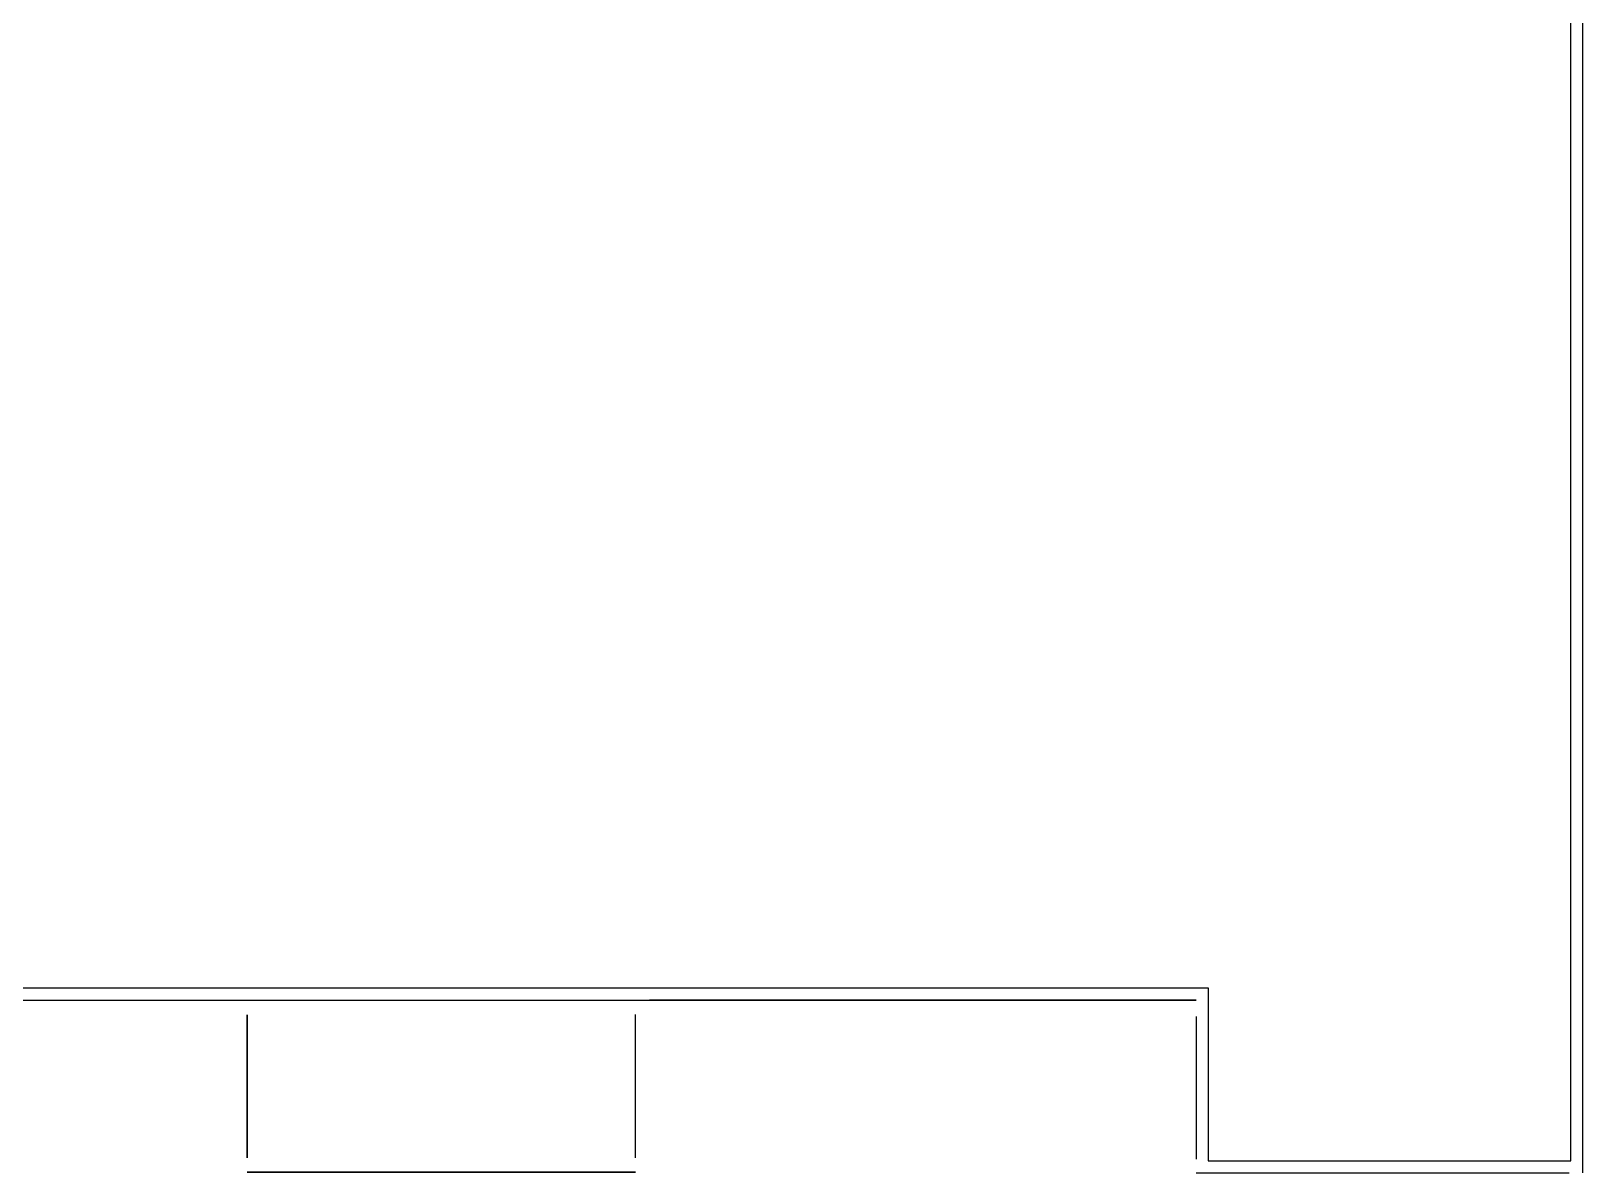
# Model space of a CAD drawing. Header units: millimetres. Extents: x 209 to 37396, y 105 to 19896.
# Drawn here: x 23935 to 37396, y 105 to 10009 of the extents above; entities that cross this region are included whole.
import ezdxf

# ---------------------------------------------------------------- set-up
doc = ezdxf.new("R2010")
doc.units = ezdxf.units.MM
for name, color, linetype in [('ALFEIZAR (NO PASANTE)', 7, 'Continuous'), ('ALFEIZAR (PASANTE)', 7, 'Continuous'), ('DINTEL (NO PASANTE)', 7, 'Continuous'), ('DINTEL (PASANTE)', 7, 'Continuous'), ('DURMIENTE (NO PASANTE)', 7, 'Continuous'), ('INPUT ARISTAS SUP. FORJADOS', 7, 'Continuous'), ('LÍNEA COTA DE NIVEL (NO PASANTE)', 7, 'Continuous'), ('LÍNEA COTA DE NIVEL (PASANTE)', 7, 'Continuous'), ('MONTANTES CORTOS (NO PASANTE)', 7, 'Continuous'), ('MONTANTES CORTOS (PASANTE)', 7, 'Continuous'), ('MONTANTES DE ESQUINA (NO PASANTE)', 7, 'Continuous'), ('MONTANTES DE ESQUINA (PASANTE)', 7, 'Continuous'), ('MONTANTES LARGOS (NO PASANTE)', 7, 'Continuous'), ('MONTANTES LARGOS (PASANTE)', 7, 'Continuous'), ('MONTANTES SIMPLES HUECOS (NO PASANTE)', 7, 'Continuous'), ('MONTANTES SIMPLES HUECOS (PASANTE)', 7, 'Continuous'), ('MONTANTES UNION (PASANTE)', 7, 'Continuous'), ('TESTERO (NO PASANTE)', 7, 'Continuous'), ('TESTERO (PASANTE)', 7, 'Continuous')]:
    doc.layers.add(name, color=color, linetype=linetype)
doc.layers.add('DURMIENTE (PASANTE)', color=7, linetype='Continuous', plot=False)

msp = doc.modelspace()

# ---------------------------------------------------------------- linework, layer by layer
at = {"layer": 'ALFEIZAR (NO PASANTE)', "color": 212, "true_color": 0xe300e3}
for p, q in [((31882, 1604, 4940), (29772, 1604, 4940)), ((33656, 1604, 4940), (32146, 1604, 4940)), ((25811, 379, 4065), (25811, 1389, 4065)), ((28354, 111, 4115), (26744, 111, 4115))]:
    msp.add_line(p, q, dxfattribs=at)
at = {"layer": 'ALFEIZAR (PASANTE)', "color": 212, "true_color": 0xe300e3}
for p, q in [((37396, 7123, 15290), (37396, 8483, 15290)), ((37396, 7123, 11840), (37396, 8483, 11840)), ((37396, 7123, 8390), (37396, 8483, 8390)), ((37396, 7123, 18740), (37396, 8483, 18740)), ((37396, 7123, 4940), (37396, 8483, 4940)), ((24124, 1604, 14440), (24984, 1604, 14440)), ((24124, 1604, 4090), (24984, 1604, 4090)), ((25184, 1604, 17890), (26044, 1604, 17890)), ((26422, 1604, 18740), (28532, 1604, 18740)), ((26422, 1604, 11840), (28532, 1604, 11840)), ((29772, 1604, 18740), (31882, 1604, 18740)), ((29772, 1604, 15290), (31882, 1604, 15290)), ((29772, 1604, 11840), (31882, 1604, 11840)), ((29772, 1604, 8390), (31882, 1604, 8390)), ((32146, 1604, 18740), (33656, 1604, 18740)), ((32146, 1604, 15290), (33656, 1604, 15290)), ((32146, 1604, 11840), (33656, 1604, 11840)), ((32146, 1604, 8390), (33656, 1604, 8390)), ((34040, 1462, 3990), (34040, 452, 3990)), ((34980, 105, 4090), (36590, 105, 4090))]:
    msp.add_line(p, q, dxfattribs=at)
at = {"layer": 'DINTEL (NO PASANTE)', "color": 181, "true_color": 0xa18eff}
for p, q in [((31882, 1604, 6475), (29772, 1604, 6475)), ((33656, 1604, 6475), (32146, 1604, 6475)), ((25811, 379, 6525), (25811, 1389, 6525)), ((28354, 111, 6525), (26744, 111, 6525))]:
    msp.add_line(p, q, dxfattribs=at)
at = {"layer": 'DINTEL (PASANTE)', "color": 181, "true_color": 0xa18eff}
for p, q in [((37396, 7123, 16825), (37396, 8483, 16825)), ((37396, 7123, 13375), (37396, 8483, 13375)), ((37396, 7123, 9925), (37396, 8483, 9925)), ((37396, 7123, 20275), (37396, 8483, 20275)), ((37396, 7123, 6475), (37396, 8483, 6475)), ((24124, 1604, 16825), (24984, 1604, 16825)), ((24124, 1604, 9925), (24984, 1604, 9925)), ((24124, 1604, 6475), (24984, 1604, 6475)), ((25184, 1604, 20275), (26044, 1604, 20275)), ((25184, 1604, 13375), (26044, 1604, 13375)), ((26422, 1604, 20275), (28532, 1604, 20275)), ((26422, 1604, 16835), (28532, 1604, 16835)), ((26422, 1604, 13375), (28532, 1604, 13375)), ((26422, 1604, 9935), (28532, 1604, 9935)), ((29772, 1604, 20275), (31882, 1604, 20275)), ((29772, 1604, 16825), (31882, 1604, 16825)), ((29772, 1604, 13375), (31882, 1604, 13375)), ((29772, 1604, 9925), (31882, 1604, 9925)), ((32146, 1604, 20275), (33656, 1604, 20275)), ((32146, 1604, 16825), (33656, 1604, 16825)), ((32146, 1604, 13375), (33656, 1604, 13375)), ((32146, 1604, 9925), (33656, 1604, 9925)), ((34040, 1462, 6475), (34040, 452, 6475)), ((34040, 1462, 16835), (34040, 452, 16835)), ((34040, 1462, 13385), (34040, 452, 13385)), ((34040, 1462, 9935), (34040, 452, 9935)), ((34040, 1462, 20285), (34040, 452, 20285)), ((34980, 105, 6475), (36590, 105, 6475)), ((34980, 105, 16825), (36590, 105, 16825)), ((34980, 105, 13375), (36590, 105, 13375)), ((34980, 105, 9925), (36590, 105, 9925)), ((34980, 105, 20275), (36590, 105, 20275))]:
    msp.add_line(p, q, dxfattribs=at)
at = {"layer": 'DURMIENTE (NO PASANTE)', "color": 1, "true_color": 0xff0000}
for p, q in [((34040, 1604, 3850), (29300, 1604, 3850)), ((25811, 236, 3900), (25811, 1476, 3900)), ((29178, 236, 3900), (29178, 1476, 3900)), ((29178, 111, 3900), (25811, 111, 3900))]:
    msp.add_line(p, q, dxfattribs=at)
at = {"layer": 'DURMIENTE (PASANTE)', "color": 1, "true_color": 0xff0000}
for p, q in [((37396, 5050, 14350), (37396, 9959, 14350)), ((37396, 5050, 10900), (37396, 9959, 10900)), ((37396, 5050, 7450), (37396, 9959, 7450)), ((37396, 5050, 17800), (37396, 9959, 17800)), ((37396, 5050, 3850), (37396, 9959, 3850)), ((37396, 105, 3850), (37396, 4950, 3850)), ((37396, 105, 14350), (37396, 4950, 14350)), ((37396, 105, 10900), (37396, 4950, 10900)), ((37396, 105, 7450), (37396, 4950, 7450)), ((37396, 105, 17800), (37396, 4950, 17800)), ((24005, 1604, 17800), (28915, 1604, 17800)), ((24005, 1604, 14350), (28915, 1604, 14350)), ((24005, 1604, 10900), (28915, 1604, 10900)), ((24005, 1604, 7450), (28915, 1604, 7450)), ((24005, 1604, 3850), (25664, 1604, 3850)), ((29015, 1604, 17800), (34040, 1604, 17800)), ((29015, 1604, 14350), (34040, 1604, 14350)), ((29015, 1604, 10900), (34040, 1604, 10900)), ((29015, 1604, 7450), (34040, 1604, 7450)), ((34040, 1462, 3850), (34040, 225, 3850)), ((34040, 1462, 14350), (34040, 225, 14350)), ((34040, 1462, 10900), (34040, 225, 10900)), ((34040, 1462, 7450), (34040, 225, 7450)), ((34040, 1462, 17800), (34040, 225, 17800)), ((34040, 105, 3850), (37276, 105, 3850)), ((34040, 105, 14350), (37276, 105, 14350)), ((34040, 105, 10900), (37276, 105, 10900)), ((34040, 105, 7450), (37276, 105, 7450)), ((34040, 105, 17800), (37276, 105, 17800))]:
    msp.add_line(p, q, dxfattribs=at)
at = {"layer": 'INPUT ARISTAS SUP. FORJADOS', "color": 200, "true_color": 0xae00ff}
for points in [[(3355, 210), (3355, 1709), (11666, 1709), (11781, 1709), (14530, 1709), (18031, 1709), (25744, 1709), (25858, 1709), (34145, 1709), (34145, 210), (37291, 210), (37291, 19791), (34145, 19791), (34145, 18291), (25744, 18291), (17891, 18291), (17891, 19791), (7274, 19791), (7274, 18291), (3584, 18291), (3584, 19791), (209, 19791), (209, 210)], [(3355, 210), (3355, 1709), (34145, 1709), (34145, 210), (37291, 210), (37291, 19791), (34145, 19791), (34145, 18291), (17891, 18291), (17891, 19791), (7274, 19791), (7274, 18291), (3584, 18291), (3584, 19791), (209, 19791), (209, 210)], [(3355, 210), (3355, 1709), (34145, 1709), (34145, 210), (37291, 210), (37291, 19791), (34145, 19791), (34145, 18291), (17891, 18291), (17891, 19791), (7274, 19791), (7274, 18291), (3584, 18291), (3584, 19791), (209, 19791), (209, 210)], [(3355, 210), (3355, 1709), (34145, 1709), (34145, 210), (37291, 210), (37291, 19791), (34145, 19791), (34145, 18291), (17891, 18291), (17891, 19791), (7274, 19791), (7274, 18291), (3584, 18291), (3584, 19791), (209, 19791), (209, 210)], [(3355, 210), (3355, 1709), (34145, 1709), (34145, 210), (37291, 210), (37291, 19791), (34145, 19791), (34145, 18291), (17891, 18291), (17891, 19791), (7274, 19791), (7274, 18291), (3584, 18291), (3584, 19791), (209, 19791), (209, 210)], [(3355, 209), (3355, 1709), (11666, 1709), (11781, 1709), (14530, 1709), (18031, 1709), (25744, 1709), (25858, 1709), (34145, 1709), (34145, 209), (37291, 209), (37291, 19791), (34145, 19791), (34145, 18291), (25744, 18291), (17891, 18291), (17891, 19791), (7274, 19791), (7274, 18291), (3584, 18291), (3584, 19791), (209, 19791), (209, 209)]]:
    msp.add_lwpolyline(points, close=True, dxfattribs=at)
at = {"layer": 'LÍNEA COTA DE NIVEL (NO PASANTE)', "color": 120, "true_color": 0x00ffcc}
for p, q in [((29300, 1604, 5150), (34040, 1604, 5150)), ((25811, 1476, 5150), (25811, 236, 5150)), ((29178, 238, 5150), (29178, 1478, 5150)), ((29178, 236, 5150), (29178, 1476, 5150)), ((25811, 111, 5150), (29178, 111, 5150))]:
    msp.add_line(p, q, dxfattribs=at)
at = {"layer": 'LÍNEA COTA DE NIVEL (PASANTE)', "color": 120, "true_color": 0x00ffcc}
for p, q in [((37396, 105, 18920), (37396, 19896, 18920)), ((37396, 105, 15470), (37396, 19896, 15470)), ((37396, 105, 12020), (37396, 19896, 12020)), ((37396, 105, 8570), (37396, 19896, 8570)), ((37396, 105, 5150), (37396, 19896, 5150)), ((3460, 1604, 18920), (34040, 1604, 18920)), ((3460, 1604, 15470), (34040, 1604, 15470)), ((3460, 1604, 12020), (34040, 1604, 12020)), ((3460, 1604, 8570), (34040, 1604, 8570)), ((17985, 1604, 5150), (25664, 1604, 5150)), ((34040, 1462, 18920), (34040, 225, 18920)), ((34040, 1462, 15470), (34040, 225, 15470)), ((34040, 1462, 12020), (34040, 225, 12020)), ((34040, 1462, 8570), (34040, 225, 8570)), ((34040, 1462, 5150), (34040, 225, 5150)), ((34040, 105, 18920), (37276, 105, 18920)), ((34040, 105, 15470), (37276, 105, 15470)), ((34040, 105, 12020), (37276, 105, 12020)), ((34040, 105, 8570), (37276, 105, 8570)), ((34040, 105, 5150), (37276, 105, 5150))]:
    msp.add_line(p, q, dxfattribs=at)
at = {"layer": 'MONTANTES CORTOS (NO PASANTE)', "color": 180, "true_color": 0x3a00ff}
for p, q in [((30182, 1604, 3850), (30182, 1604, 4940)), ((30182, 1604, 6475), (30182, 1604, 6895)), ((30809, 1604, 3850), (30809, 1604, 4940)), ((30809, 1604, 6475), (30809, 1604, 6895)), ((31436, 1604, 3850), (31436, 1604, 4940)), ((31436, 1604, 6475), (31436, 1604, 6895)), ((32690, 1604, 6475), (32690, 1604, 6895)), ((32690, 1604, 3850), (32690, 1604, 4940)), ((33173, 1604, 3850), (33173, 1604, 4940)), ((33173, 1604, 6475), (33173, 1604, 6895)), ((25811, 1217, 6525), (25811, 1217, 6945)), ((25811, 798, 6525), (25811, 798, 6945)), ((26962, 111, 3900), (26962, 111, 4115)), ((26962, 111, 6525), (26962, 111, 6945)), ((27591, 111, 3900), (27591, 111, 4115)), ((27591, 111, 6525), (27591, 111, 6945)), ((28218, 111, 3900), (28218, 111, 4115)), ((28218, 111, 6525), (28218, 111, 6945))]:
    msp.add_line(p, q, dxfattribs=at)
at = {"layer": 'MONTANTES CORTOS (PASANTE)', "color": 180, "true_color": 0x3a00ff}
for p, q in [((37396, 7991, 16825), (37396, 7991, 17675)), ((37396, 7991, 14350), (37396, 7991, 15290)), ((37396, 7991, 13375), (37396, 7991, 14225)), ((37396, 7991, 10900), (37396, 7991, 11840)), ((37396, 7991, 9925), (37396, 7991, 10775)), ((37396, 7991, 7450), (37396, 7991, 8390)), ((37396, 7991, 20275), (37396, 7991, 21045)), ((37396, 7991, 17800), (37396, 7991, 18740)), ((37396, 7991, 6475), (37396, 7991, 7325)), ((37396, 7991, 3850), (37396, 7991, 4940)), ((37396, 7498, 16825), (37396, 7498, 17675)), ((37396, 7498, 14350), (37396, 7498, 15290)), ((37396, 7498, 13375), (37396, 7498, 14225)), ((37396, 7498, 10900), (37396, 7498, 11840)), ((37396, 7498, 9925), (37396, 7498, 10775)), ((37396, 7498, 7450), (37396, 7498, 8390)), ((37396, 7498, 20275), (37396, 7498, 21045)), ((37396, 7498, 17800), (37396, 7498, 18740)), ((37396, 7498, 6475), (37396, 7498, 7325)), ((37396, 7498, 3850), (37396, 7498, 4940)), ((24571, 1604, 16825), (24571, 1604, 17675)), ((24571, 1604, 9925), (24571, 1604, 10775)), ((24571, 1604, 6475), (24571, 1604, 7325)), ((24571, 1604, 3850), (24571, 1604, 4090)), ((25504, 1604, 20275), (25504, 1604, 21045)), ((25504, 1604, 13375), (25504, 1604, 14225)), ((25825, 1604, 20275), (25825, 1604, 21045)), ((25825, 1604, 13375), (25825, 1604, 14225)), ((26744, 1604, 20275), (26744, 1604, 21045)), ((26744, 1604, 17800), (26744, 1604, 18740)), ((26744, 1604, 16825), (26744, 1604, 17675)), ((26744, 1604, 13375), (26744, 1604, 14225)), ((26744, 1604, 10900), (26744, 1604, 11840)), ((26744, 1604, 9925), (26744, 1604, 10775)), ((27079, 1604, 20275), (27079, 1604, 21045)), ((27079, 1604, 17800), (27079, 1604, 18740)), ((27079, 1604, 16825), (27079, 1604, 17675)), ((27079, 1604, 13375), (27079, 1604, 14225)), ((27079, 1604, 10900), (27079, 1604, 11840)), ((27079, 1604, 9925), (27079, 1604, 10775)), ((27708, 1604, 20275), (27708, 1604, 21045)), ((27708, 1604, 17800), (27708, 1604, 18740)), ((27708, 1604, 16825), (27708, 1604, 17675)), ((27708, 1604, 13375), (27708, 1604, 14225)), ((27708, 1604, 10900), (27708, 1604, 11840)), ((27708, 1604, 9925), (27708, 1604, 10775)), ((28031, 1604, 20275), (28031, 1604, 21045)), ((28031, 1604, 17800), (28031, 1604, 18740)), ((28031, 1604, 16825), (28031, 1604, 17675)), ((28031, 1604, 13375), (28031, 1604, 14225)), ((28031, 1604, 10900), (28031, 1604, 11840)), ((28031, 1604, 9925), (28031, 1604, 10775)), ((30350, 1604, 20275), (30350, 1604, 21045)), ((30350, 1604, 17800), (30350, 1604, 18740)), ((30350, 1604, 16825), (30350, 1604, 17675)), ((30350, 1604, 14350), (30350, 1604, 15290)), ((30350, 1604, 13375), (30350, 1604, 14225)), ((30350, 1604, 10900), (30350, 1604, 11840)), ((30350, 1604, 9925), (30350, 1604, 10775)), ((30350, 1604, 7450), (30350, 1604, 8390)), ((30977, 1604, 20275), (30977, 1604, 21045)), ((30977, 1604, 17800), (30977, 1604, 18740)), ((30977, 1604, 16825), (30977, 1604, 17675)), ((30977, 1604, 14350), (30977, 1604, 15290)), ((30977, 1604, 13375), (30977, 1604, 14225)), ((30977, 1604, 10900), (30977, 1604, 11840)), ((30977, 1604, 9925), (30977, 1604, 10775)), ((30977, 1604, 7450), (30977, 1604, 8390)), ((31604, 1604, 20275), (31604, 1604, 21045)), ((31604, 1604, 17800), (31604, 1604, 18740)), ((31604, 1604, 16825), (31604, 1604, 17675)), ((31604, 1604, 14350), (31604, 1604, 15290)), ((31604, 1604, 13375), (31604, 1604, 14225)), ((31604, 1604, 10900), (31604, 1604, 11840)), ((31604, 1604, 9925), (31604, 1604, 10775)), ((31604, 1604, 7450), (31604, 1604, 8390)), ((32502, 1604, 20275), (32502, 1604, 21045)), ((32502, 1604, 17800), (32502, 1604, 18740)), ((32502, 1604, 16825), (32502, 1604, 17675)), ((32502, 1604, 14350), (32502, 1604, 15290)), ((32502, 1604, 13375), (32502, 1604, 14225)), ((32502, 1604, 10900), (32502, 1604, 11840)), ((32502, 1604, 9925), (32502, 1604, 10775)), ((32502, 1604, 7450), (32502, 1604, 8390)), ((32858, 1604, 20275), (32858, 1604, 21045)), ((32858, 1604, 17800), (32858, 1604, 18740)), ((32858, 1604, 16825), (32858, 1604, 17675)), ((32858, 1604, 14350), (32858, 1604, 15290)), ((32858, 1604, 13375), (32858, 1604, 14225)), ((32858, 1604, 10900), (32858, 1604, 11840)), ((32858, 1604, 9925), (32858, 1604, 10775)), ((32858, 1604, 7450), (32858, 1604, 8390)), ((33257, 1604, 20275), (33257, 1604, 21045)), ((33257, 1604, 17800), (33257, 1604, 18740)), ((33257, 1604, 16825), (33257, 1604, 17675)), ((33257, 1604, 14350), (33257, 1604, 15290)), ((33257, 1604, 13375), (33257, 1604, 14225)), ((33257, 1604, 10900), (33257, 1604, 11840)), ((33257, 1604, 9925), (33257, 1604, 10775)), ((33257, 1604, 7450), (33257, 1604, 8390)), ((34040, 1291, 6475), (34040, 1291, 7325)), ((34040, 1291, 3850), (34040, 1291, 3990)), ((34040, 1291, 16825), (34040, 1291, 17675)), ((34040, 1291, 13375), (34040, 1291, 14225)), ((34040, 1291, 9925), (34040, 1291, 10775)), ((34040, 1291, 20275), (34040, 1291, 21045)), ((34040, 871, 6475), (34040, 871, 7325)), ((34040, 871, 3850), (34040, 871, 3990)), ((34040, 871, 16825), (34040, 871, 17675)), ((34040, 871, 13375), (34040, 871, 14225)), ((34040, 871, 9925), (34040, 871, 10775)), ((34040, 871, 20275), (34040, 871, 21045)), ((35595, 105, 6475), (35595, 105, 7325)), ((35595, 105, 3850), (35595, 105, 4090)), ((35595, 105, 16825), (35595, 105, 17675)), ((35595, 105, 13375), (35595, 105, 14225)), ((35595, 105, 9925), (35595, 105, 10775)), ((35595, 105, 20275), (35595, 105, 21045)), ((36210, 105, 6475), (36210, 105, 7325)), ((36210, 105, 3850), (36210, 105, 4090)), ((36210, 105, 16825), (36210, 105, 17675)), ((36210, 105, 13375), (36210, 105, 14225)), ((36210, 105, 9925), (36210, 105, 10775)), ((36210, 105, 20275), (36210, 105, 21045))]:
    msp.add_line(p, q, dxfattribs=at)
at = {"layer": 'MONTANTES DE ESQUINA (NO PASANTE)', "color": 143, "true_color": 0x34b0d9}
for p, q in [((29300, 1604, 3850), (29300, 1604, 6895)), ((34040, 1604, 3850), (34040, 1604, 6895)), ((25811, 111, 3900), (25811, 111, 6945)), ((29178, 111, 3900), (29178, 111, 6945))]:
    msp.add_line(p, q, dxfattribs=at)
at = {"layer": 'MONTANTES DE ESQUINA (PASANTE)', "color": 143, "true_color": 0x34b0d9}
for p, q in [((25664, 1604, 3850), (25664, 1604, 7325)), ((34040, 1604, 17800), (34040, 1604, 21045)), ((34040, 1604, 14350), (34040, 1604, 17675)), ((34040, 1604, 10900), (34040, 1604, 14225)), ((34040, 1604, 7450), (34040, 1604, 10775)), ((34040, 1604, 3850), (34040, 1604, 6895)), ((34040, 105, 3850), (34040, 105, 7325)), ((34040, 105, 14350), (34040, 105, 17675)), ((34040, 105, 10900), (34040, 105, 14225)), ((34040, 105, 7450), (34040, 105, 10775)), ((34040, 105, 17800), (34040, 105, 21045)), ((37396, 105, 3850), (37396, 105, 7325)), ((37396, 105, 14350), (37396, 105, 17675)), ((37396, 105, 10900), (37396, 105, 14225)), ((37396, 105, 7450), (37396, 105, 10775)), ((37396, 105, 17800), (37396, 105, 21045))]:
    msp.add_line(p, q, dxfattribs=at)
at = {"layer": 'MONTANTES DE ESQUINA (PASANTE)', "color": 100, "true_color": 0x00ff25}
for p, q in [((34040, 1462, 3850), (34040, 1462, 7325)), ((34040, 1462, 14350), (34040, 1462, 17675)), ((34040, 1462, 10900), (34040, 1462, 14225)), ((34040, 1462, 7450), (34040, 1462, 10775)), ((34040, 1462, 17800), (34040, 1462, 21045)), ((34040, 225, 3850), (34040, 225, 7325)), ((34040, 225, 14350), (34040, 225, 17675)), ((34040, 225, 10900), (34040, 225, 14225)), ((34040, 225, 7450), (34040, 225, 10775)), ((34040, 225, 17800), (34040, 225, 21045)), ((37276, 105, 3850), (37276, 105, 7325)), ((37276, 105, 14350), (37276, 105, 17675)), ((37276, 105, 10900), (37276, 105, 14225)), ((37276, 105, 7450), (37276, 105, 10775)), ((37276, 105, 17800), (37276, 105, 21045))]:
    msp.add_line(p, q, dxfattribs=at)
at = {"layer": 'MONTANTES LARGOS (NO PASANTE)', "color": 100, "true_color": 0x00ff25}
for p, q in [((29373, 1604, 3850), (29373, 1604, 6895)), ((33925, 1604, 3850), (33925, 1604, 6895)), ((25811, 1476, 3900), (25811, 1476, 6945)), ((29178, 1476, 3900), (29178, 1476, 6945)), ((25811, 236, 3900), (25811, 236, 6945)), ((29178, 236, 3900), (29178, 236, 6945)), ((25890, 111, 3900), (25890, 111, 6945)), ((26105, 111, 3900), (26105, 111, 6945)), ((26422, 111, 3900), (26422, 111, 6945)), ((28532, 111, 3900), (28532, 111, 6945)), ((28532, 111, 4045), (28532, 111, 6945)), ((28900, 111, 3900), (28900, 111, 6945))]:
    msp.add_line(p, q, dxfattribs=at)
at = {"layer": 'MONTANTES LARGOS (NO PASANTE)', "color": 114, "true_color": 0x00a851}
msp.add_line((29178, 767, 3900), (29178, 767, 6945), dxfattribs=at)
at = {"layer": 'MONTANTES LARGOS (PASANTE)', "color": 100, "true_color": 0x00ff25}
for p, q in [((37396, 9356, 14350), (37396, 9356, 17675)), ((37396, 9356, 10900), (37396, 9356, 14225)), ((37396, 9356, 7450), (37396, 9356, 10775)), ((37396, 9356, 17800), (37396, 9356, 21045)), ((37396, 9356, 3850), (37396, 9356, 7325)), ((37396, 8752, 14350), (37396, 8752, 17675)), ((37396, 8752, 10900), (37396, 8752, 14225)), ((37396, 8752, 7450), (37396, 8752, 10775)), ((37396, 8752, 17800), (37396, 8752, 21045)), ((37396, 8752, 3850), (37396, 8752, 7325)), ((37396, 6684, 14350), (37396, 6684, 17675)), ((37396, 6684, 10900), (37396, 6684, 14225)), ((37396, 6684, 7450), (37396, 6684, 10775)), ((37396, 6684, 17800), (37396, 6684, 21045)), ((37396, 6684, 3850), (37396, 6684, 7325)), ((37396, 6244, 14350), (37396, 6244, 17675)), ((37396, 6244, 10900), (37396, 6244, 14225)), ((37396, 6244, 7450), (37396, 6244, 10775)), ((37396, 6244, 17800), (37396, 6244, 21045)), ((37396, 6244, 3850), (37396, 6244, 7325)), ((37396, 5647, 14350), (37396, 5647, 17675)), ((37396, 5647, 10900), (37396, 5647, 14225)), ((37396, 5647, 7450), (37396, 5647, 10775)), ((37396, 5647, 17800), (37396, 5647, 21045)), ((37396, 5647, 3850), (37396, 5647, 7325)), ((37396, 4346, 3850), (37396, 4346, 7325)), ((37396, 4346, 14350), (37396, 4346, 17675)), ((37396, 4346, 10900), (37396, 4346, 14225)), ((37396, 4346, 7450), (37396, 4346, 10775)), ((37396, 4346, 17800), (37396, 4346, 21045)), ((37396, 3743, 3850), (37396, 3743, 7325)), ((37396, 3743, 14350), (37396, 3743, 17675)), ((37396, 3743, 10900), (37396, 3743, 14225)), ((37396, 3743, 7450), (37396, 3743, 10775)), ((37396, 3743, 17800), (37396, 3743, 21045)), ((37396, 3116, 3850), (37396, 3116, 7325)), ((37396, 3116, 14350), (37396, 3116, 17675)), ((37396, 3116, 10900), (37396, 3116, 14225)), ((37396, 3116, 7450), (37396, 3116, 10775)), ((37396, 3116, 17800), (37396, 3116, 21045)), ((37396, 2489, 3850), (37396, 2489, 7325)), ((37396, 2489, 14350), (37396, 2489, 17675)), ((37396, 2489, 10900), (37396, 2489, 14225)), ((37396, 2489, 7450), (37396, 2489, 10775)), ((37396, 2489, 17800), (37396, 2489, 21045)), ((37396, 1862, 3850), (37396, 1862, 7325)), ((37396, 1862, 14350), (37396, 1862, 17675)), ((37396, 1862, 10900), (37396, 1862, 14225)), ((37396, 1862, 7450), (37396, 1862, 10775)), ((37396, 1862, 17800), (37396, 1862, 21045)), ((24571, 1604, 17800), (24571, 1604, 21045)), ((24571, 1604, 10900), (24571, 1604, 14225)), ((25184, 1604, 3850), (25184, 1604, 7325)), ((25504, 1604, 14350), (25504, 1604, 17675)), ((25504, 1604, 7450), (25504, 1604, 10775)), ((25504, 1604, 3850), (25504, 1604, 7325)), ((25825, 1604, 14350), (25825, 1604, 17675)), ((25825, 1604, 7450), (25825, 1604, 10775)), ((29105, 1604, 17800), (29105, 1604, 21045)), ((29105, 1604, 14350), (29105, 1604, 17675)), ((29105, 1604, 10900), (29105, 1604, 14225)), ((29105, 1604, 7450), (29105, 1604, 10775)), ((29438, 1604, 17800), (29438, 1604, 21045)), ((29438, 1604, 14350), (29438, 1604, 17675)), ((29438, 1604, 10900), (29438, 1604, 14225)), ((29438, 1604, 7450), (29438, 1604, 10775)), ((37396, 1235, 3850), (37396, 1235, 7325)), ((37396, 1235, 14350), (37396, 1235, 17675)), ((37396, 1235, 10900), (37396, 1235, 14225)), ((37396, 1235, 7450), (37396, 1235, 10775)), ((37396, 1235, 17800), (37396, 1235, 21045)), ((37396, 670, 3850), (37396, 670, 7325)), ((37396, 670, 14350), (37396, 670, 17675)), ((37396, 670, 10900), (37396, 670, 14225)), ((37396, 670, 7450), (37396, 670, 10775)), ((37396, 670, 17800), (37396, 670, 21045)), ((34510, 105, 3850), (34510, 105, 7325)), ((34510, 105, 14350), (34510, 105, 17675)), ((34510, 105, 10900), (34510, 105, 14225)), ((34510, 105, 7450), (34510, 105, 10775)), ((34510, 105, 17800), (34510, 105, 21045)), ((36933, 105, 3850), (36933, 105, 7325)), ((36933, 105, 14350), (36933, 105, 17675)), ((36933, 105, 10900), (36933, 105, 14225)), ((36933, 105, 7450), (36933, 105, 10775)), ((36933, 105, 17800), (36933, 105, 21045))]:
    msp.add_line(p, q, dxfattribs=at)
at = {"layer": 'MONTANTES SIMPLES HUECOS (NO PASANTE)', "color": 30, "true_color": 0xf58c14}
for p, q in [((29772, 1604, 3850), (29772, 1604, 6895)), ((31882, 1604, 3850), (31882, 1604, 6895)), ((32146, 1604, 3850), (32146, 1604, 6895)), ((33656, 1604, 3850), (33656, 1604, 6895)), ((25811, 1389, 3900), (25811, 1389, 6945)), ((25811, 379, 3900), (25811, 379, 6945)), ((26744, 111, 3900), (26744, 111, 6945)), ((28354, 111, 3900), (28354, 111, 6945))]:
    msp.add_line(p, q, dxfattribs=at)
at = {"layer": 'MONTANTES SIMPLES HUECOS (PASANTE)', "color": 30, "true_color": 0xf58c14}
for p, q in [((37396, 8483, 14350), (37396, 8483, 17675)), ((37396, 8483, 10900), (37396, 8483, 14225)), ((37396, 8483, 7450), (37396, 8483, 10775)), ((37396, 8483, 17800), (37396, 8483, 21045)), ((37396, 8483, 3850), (37396, 8483, 7325)), ((37396, 7123, 14350), (37396, 7123, 17675)), ((37396, 7123, 10900), (37396, 7123, 14225)), ((37396, 7123, 7450), (37396, 7123, 10775)), ((37396, 7123, 17800), (37396, 7123, 21045)), ((37396, 7123, 3850), (37396, 7123, 7325)), ((24124, 1604, 14350), (24124, 1604, 17675)), ((24124, 1604, 7450), (24124, 1604, 10775)), ((24124, 1604, 3850), (24124, 1604, 7325)), ((24984, 1604, 14350), (24984, 1604, 17675)), ((24984, 1604, 7450), (24984, 1604, 10775)), ((24984, 1604, 3850), (24984, 1604, 7325)), ((25184, 1604, 17800), (25184, 1604, 21045)), ((25184, 1604, 10900), (25184, 1604, 14225)), ((26044, 1604, 17800), (26044, 1604, 21045)), ((26044, 1604, 10900), (26044, 1604, 14225)), ((26422, 1604, 17800), (26422, 1604, 21045)), ((26422, 1604, 14350), (26422, 1604, 17675)), ((26422, 1604, 10900), (26422, 1604, 14225)), ((26422, 1604, 7450), (26422, 1604, 10775)), ((28532, 1604, 17800), (28532, 1604, 21045)), ((28532, 1604, 14350), (28532, 1604, 17675)), ((28532, 1604, 10900), (28532, 1604, 14225)), ((28532, 1604, 7450), (28532, 1604, 10775)), ((29772, 1604, 17800), (29772, 1604, 21045)), ((29772, 1604, 14350), (29772, 1604, 17675)), ((29772, 1604, 10900), (29772, 1604, 14225)), ((29772, 1604, 7450), (29772, 1604, 10775)), ((31882, 1604, 17800), (31882, 1604, 21045)), ((31882, 1604, 14350), (31882, 1604, 17675)), ((31882, 1604, 10900), (31882, 1604, 14225)), ((31882, 1604, 7450), (31882, 1604, 10775)), ((32146, 1604, 17800), (32146, 1604, 21045)), ((32146, 1604, 14350), (32146, 1604, 17675)), ((32146, 1604, 10900), (32146, 1604, 14225)), ((32146, 1604, 7450), (32146, 1604, 10775)), ((33656, 1604, 17800), (33656, 1604, 21045)), ((33656, 1604, 14350), (33656, 1604, 17675)), ((33656, 1604, 10900), (33656, 1604, 14225)), ((33656, 1604, 7450), (33656, 1604, 10775)), ((34040, 452, 3850), (34040, 452, 7325)), ((34040, 452, 14350), (34040, 452, 17675)), ((34040, 452, 10900), (34040, 452, 14225)), ((34040, 452, 7450), (34040, 452, 10775)), ((34040, 452, 17800), (34040, 452, 21045)), ((34980, 105, 3850), (34980, 105, 7325)), ((34980, 105, 14350), (34980, 105, 17675)), ((34980, 105, 10900), (34980, 105, 14225)), ((34980, 105, 7450), (34980, 105, 10775)), ((34980, 105, 17800), (34980, 105, 21045)), ((36590, 105, 3850), (36590, 105, 7325)), ((36590, 105, 14350), (36590, 105, 17675)), ((36590, 105, 10900), (36590, 105, 14225)), ((36590, 105, 7450), (36590, 105, 10775)), ((36590, 105, 17800), (36590, 105, 21045))]:
    msp.add_line(p, q, dxfattribs=at)
at = {"layer": 'MONTANTES UNION (PASANTE)', "color": 100, "true_color": 0x00ff25}
for p, q in [((37396, 9959, 14350), (37396, 9959, 17675)), ((37396, 9959, 10900), (37396, 9959, 14225)), ((37396, 9959, 7450), (37396, 9959, 10775)), ((37396, 9959, 17800), (37396, 9959, 21045)), ((37396, 9959, 3850), (37396, 9959, 7325)), ((37396, 5050, 14350), (37396, 5050, 17675)), ((37396, 5050, 10900), (37396, 5050, 14225)), ((37396, 5050, 7450), (37396, 5050, 10775)), ((37396, 5050, 17800), (37396, 5050, 21045)), ((37396, 5050, 3850), (37396, 5050, 7325)), ((37396, 4950, 3850), (37396, 4950, 7325)), ((37396, 4950, 14350), (37396, 4950, 17675)), ((37396, 4950, 10900), (37396, 4950, 14225)), ((37396, 4950, 7450), (37396, 4950, 10775)), ((37396, 4950, 17800), (37396, 4950, 21045)), ((24005, 1604, 17800), (24005, 1604, 21045)), ((24005, 1604, 14350), (24005, 1604, 17675)), ((24005, 1604, 10900), (24005, 1604, 14225)), ((24005, 1604, 7450), (24005, 1604, 10775)), ((24005, 1604, 3850), (24005, 1604, 7325)), ((28915, 1604, 17800), (28915, 1604, 21045)), ((28915, 1604, 14350), (28915, 1604, 17675)), ((28915, 1604, 10900), (28915, 1604, 14225)), ((28915, 1604, 7450), (28915, 1604, 10775)), ((29015, 1604, 17800), (29015, 1604, 21045)), ((29015, 1604, 14350), (29015, 1604, 17675)), ((29015, 1604, 10900), (29015, 1604, 14225)), ((29015, 1604, 7450), (29015, 1604, 10775))]:
    msp.add_line(p, q, dxfattribs=at)
at = {"layer": 'TESTERO (NO PASANTE)', "color": 2, "true_color": 0xffff00}
for p, q in [((34040, 1604, 6895), (29300, 1604, 6895)), ((25811, 236, 6945), (25811, 1476, 6945)), ((29178, 236, 6945), (29178, 1476, 6945)), ((29178, 111, 6945), (25811, 111, 6945))]:
    msp.add_line(p, q, dxfattribs=at)
at = {"layer": 'TESTERO (PASANTE)', "color": 2, "true_color": 0xffff00}
for p, q in [((37396, 5050, 17675), (37396, 9959, 17675)), ((37396, 5050, 14225), (37396, 9959, 14225)), ((37396, 5050, 10775), (37396, 9959, 10775)), ((37396, 5050, 21045), (37396, 9959, 21045)), ((37396, 5050, 7325), (37396, 9959, 7325)), ((37396, 105, 7325), (37396, 4950, 7325)), ((37396, 105, 17675), (37396, 4950, 17675)), ((37396, 105, 14225), (37396, 4950, 14225)), ((37396, 105, 10775), (37396, 4950, 10775)), ((37396, 105, 21045), (37396, 4950, 21045)), ((24005, 1604, 21045), (28915, 1604, 21045)), ((24005, 1604, 17675), (28915, 1604, 17675)), ((24005, 1604, 14225), (28915, 1604, 14225)), ((24005, 1604, 10775), (28915, 1604, 10775)), ((24005, 1604, 7325), (25664, 1604, 7325)), ((29015, 1604, 21045), (34040, 1604, 21045)), ((29015, 1604, 17675), (34040, 1604, 17675)), ((29015, 1604, 14225), (34040, 1604, 14225)), ((29015, 1604, 10775), (34040, 1604, 10775)), ((34040, 1462, 7325), (34040, 225, 7325)), ((34040, 1462, 17675), (34040, 225, 17675)), ((34040, 1462, 14225), (34040, 225, 14225)), ((34040, 1462, 10775), (34040, 225, 10775)), ((34040, 1462, 21045), (34040, 225, 21045)), ((34040, 105, 7325), (37276, 105, 7325)), ((34040, 105, 17675), (37276, 105, 17675)), ((34040, 105, 14225), (37276, 105, 14225)), ((34040, 105, 10775), (37276, 105, 10775)), ((34040, 105, 21045), (37276, 105, 21045))]:
    msp.add_line(p, q, dxfattribs=at)

doc.saveas('drawing.dxf')
